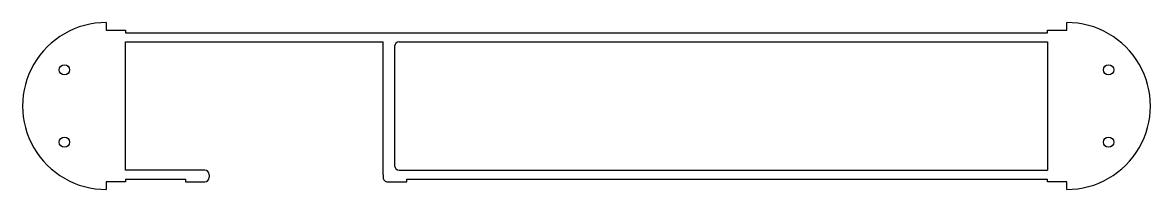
# Model space of a CAD drawing. Extents: x 374 to 812, y 398 to 463.
import ezdxf

# ---------------------------------------------------------------- set-up
doc = ezdxf.new("R2010")
doc.units = 0
doc.layers.add('View004', color=7, linetype='CONTINUOUS')

msp = doc.modelspace()

# ---------------------------------------------------------------- linework, layer by layer
at = {"layer": 'View004'}
for p, q in [((406.8, 463), (406.8, 460)), ((406.8, 460), (414.3, 460)), ((414.3, 460), (414.3, 459)), ((772.3, 460), (779.8, 460)), ((772.3, 459), (772.3, 460)), ((779.8, 460), (779.8, 463)), ((414.3, 459), (772.3, 459)), ((414.3, 405.5), (414.3, 455.5)), ((414.3, 455.5), (514.3, 455.5)), ((514.3, 403.75), (514.3, 455.5)), ((518.8, 453.75), (518.8, 407.25)), ((520.55, 455.5), (772.3, 455.5)), ((772.3, 455.5), (772.3, 405.5)), ((445.05, 405.5), (414.3, 405.5)), ((446.8, 403.75), (446.8, 402.75)), ((514.3, 403.75), (514.3, 402.75)), ((520.55, 405.5), (772.3, 405.5)), ((406.8, 401), (406.8, 398)), ((414.3, 401), (406.8, 401)), ((414.3, 402), (414.3, 401)), ((414.3, 402), (437.55, 402)), ((437.55, 402), (437.55, 401)), ((437.55, 401), (445.05, 401)), ((516.05, 401), (523.55, 401)), ((523.55, 401), (523.55, 402)), ((523.55, 402), (772.3, 402)), ((772.3, 401), (772.3, 402)), ((779.8, 401), (772.3, 401)), ((779.8, 398), (779.8, 401))]:
    msp.add_line(p, q, dxfattribs=at)
for centre in [(390.55, 444.573), (796.05, 444.573), (390.55, 416.427), (796.05, 416.427)]:
    msp.add_circle(centre, 2, dxfattribs=at)
for centre, radius, start, end in [((406.8, 430.5), 32.5, 89.9999, -89.9999), ((779.8, 430.5), 32.5, -90.0001, 90.0001), ((520.55, 453.75), 1.75, 90, 180), ((445.05, 403.75), 1.75, 0, 90), ((520.55, 407.25), 1.75, 180, -90), ((445.05, 402.75), 1.75, -90, 0), ((516.05, 402.75), 1.75, 180, -89.9998)]:
    msp.add_arc(centre, radius, start, end, dxfattribs=at)

doc.saveas('drawing.dxf')
